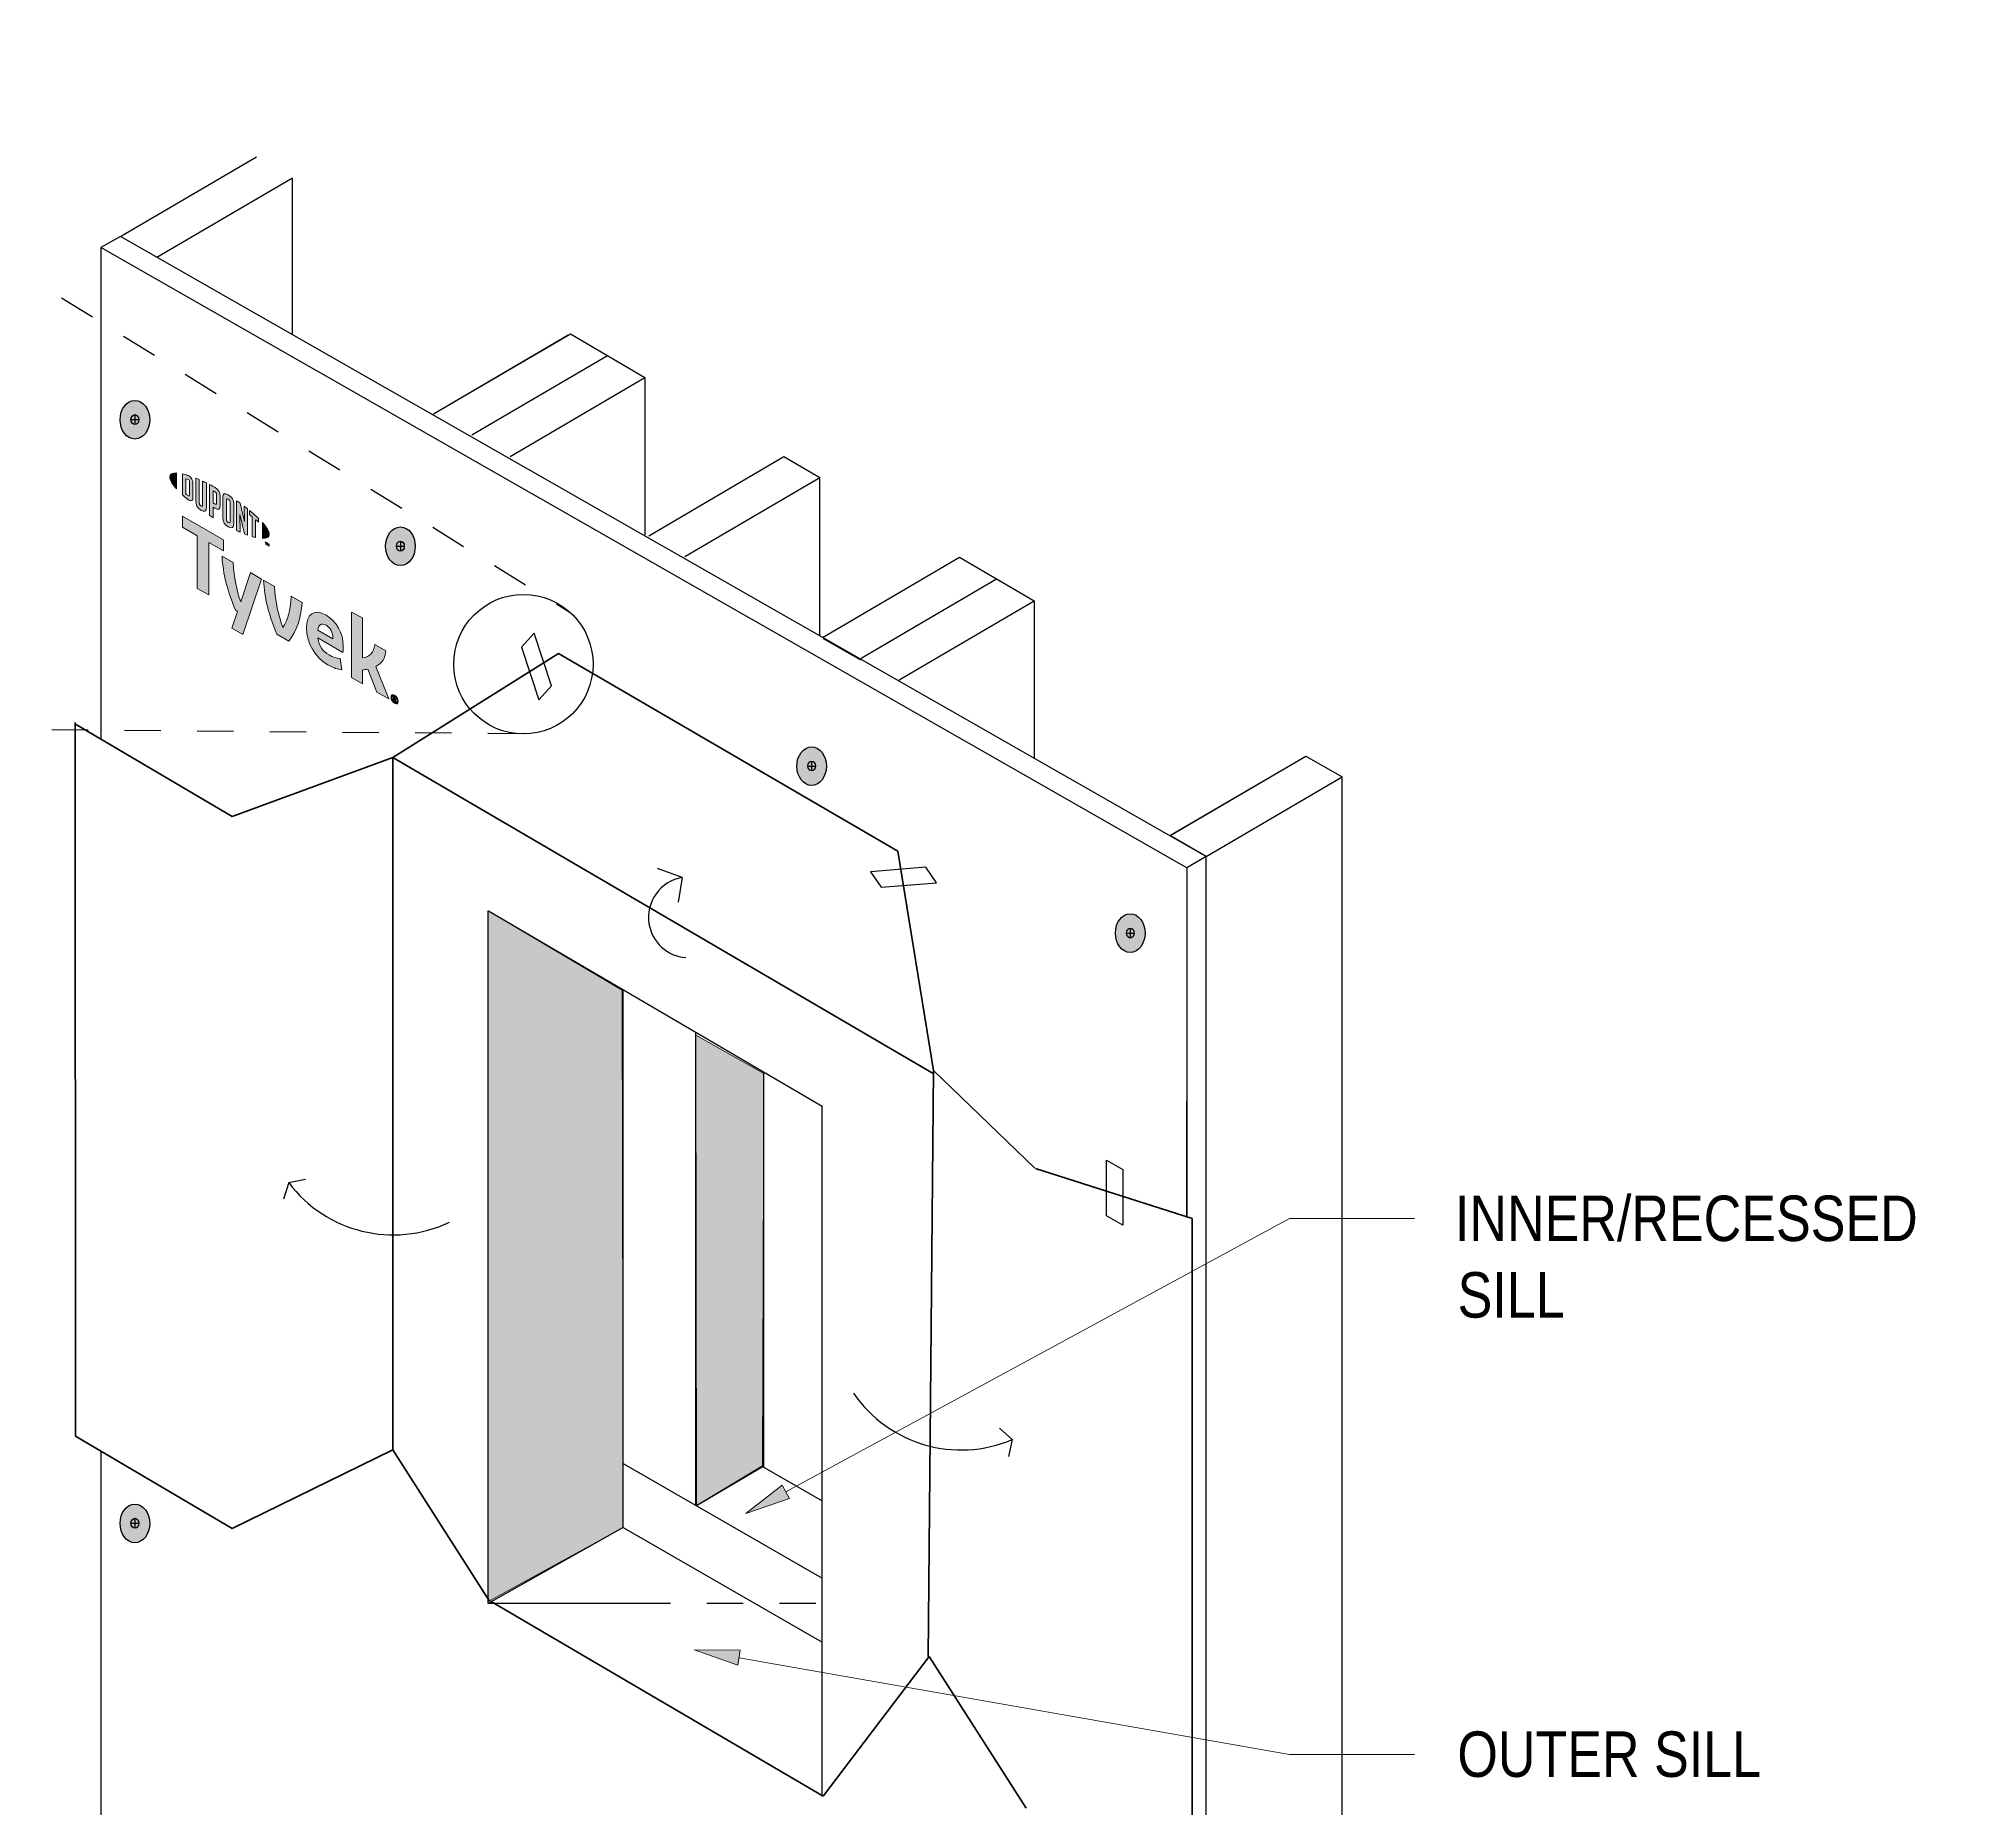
# Model space of a CAD drawing. Extents: x -1279 to 5791, y -3809 to 1769.
# Drawn here: x -734.8 to -255, y 170.9 to 608.9 of the extents above; entities that cross this region are included whole.
import ezdxf

# ---------------------------------------------------------------- set-up
doc = ezdxf.new("R2010")
doc.units = 0
doc.header["$MEASUREMENT"] = 0
for name, pattern in [('AI-Linetype-5', [90, 45, -9, 9, -9, 9, -9]), ('AI-Linetype-6', [27, 18, -9]), ('AI-Linetype-8', [18, 9, -9]), ('AI-Linetype-9', [18, 9, -9])]:
    doc.linetypes.add(name, pattern=pattern)
for name, color, linetype, lineweight in [('.ATI-TEXT', 7, 'Continuous', 0), ('G-ANNO-TTLB', 7, 'Continuous', 0), ('Layer 12', 7, 'Continuous', 0), ('TYVEK', 7, 'Continuous', 0), ('X-REF - TRACED', 7, 'Continuous', 0)]:
    doc.layers.add(name, color=color, linetype=linetype, lineweight=lineweight)

# ---------------------------------------------------------------- blocks, each defined once
blk = doc.blocks.new('Block_41')
at = {"layer": '.ATI-TEXT', "char_height": 0.2, "attachment_point": 7}
for s, insert in [('\\C18;\\c0;\\FArial Narrow|b0|i0|c1;\\H11.249999;\\W1.000000;INNER/RECESSED', (-384.22, 311.15)), ('\\C18;\\c0;\\FArial Narrow|b0|i0|c1;\\H11.249999;\\W1.000000;SILL', (-383.57, 292.2))]:
    blk.add_mtext(s, dxfattribs=dict(at, insert=insert))
blk = doc.blocks.new('Block_40')
at = {"layer": '.ATI-TEXT', "true_color": 0x000000, "transparency": 33554687}
h = blk.add_hatch(color=18, dxfattribs=at)
h.dxf.hatch_style = 2
h.paths.add_polyline_path([(-548.98, 247.6), (-559.76, 243.88), (-550.76, 250.89)])
at = {"layer": '.ATI-TEXT', "color": 18, "lineweight": 0, "true_color": 0x000000}
for p, q in [((-549.87, 249.25), (-425.21, 316.88)), ((-425.21, 316.88), (-394.24, 316.88))]:
    blk.add_line(p, q, dxfattribs=at)
at = {"layer": '.ATI-TEXT'}
blk.add_lwpolyline([(-548.98, 247.6), (-559.76, 243.88), (-550.76, 250.89), (-550.76, 250.89)], close=True, dxfattribs=at)
blk.add_blockref('Block_41', (0, 0), dxfattribs=at)
blk = doc.blocks.new('Block_42')
at = {"layer": '.ATI-TEXT', "true_color": 0x000000, "transparency": 33554687}
h = blk.add_hatch(color=18, dxfattribs=at)
h.dxf.hatch_style = 2
h.paths.add_polyline_path([(-561.78, 206.32), (-572.53, 210.11), (-561.13, 210.01)])
at = {"layer": '.ATI-TEXT', "color": 18, "lineweight": 0, "true_color": 0x000000}
for p, q in [((-561.45, 208.16), (-425.21, 184.25)), ((-425.21, 184.25), (-394.24, 184.25))]:
    blk.add_line(p, q, dxfattribs=at)
at = {"layer": '.ATI-TEXT'}
blk.add_lwpolyline([(-561.78, 206.32), (-572.53, 210.11), (-561.13, 210.01), (-561.13, 210.01)], close=True, dxfattribs=at)
at = {"layer": '.ATI-TEXT', "insert": (-383.64, 178.52), "char_height": 0.2, "attachment_point": 7}
blk.add_mtext('\\C18;\\c0;\\FArial Narrow|b0|i0|c1;\\H11.249999;\\W1.000000;OUTER SILL', dxfattribs=at)
blk = doc.blocks.new('Block_340')
at = {"layer": 'X-REF - TRACED', "true_color": 0x848484, "transparency": 33554687}
h = blk.add_hatch(color=252, dxfattribs=at)
h.dxf.hatch_style = 2
edge = h.paths.add_edge_path()
edge.add_spline(control_points=[(-702.33, 500.42), (-702.33, 499.7), (-701.72, 498.67), (-700.65, 497.47), (-700.65, 497.47), (-700.65, 501.42), (-700.65, 501.42), (-701.72, 501.46), (-702.33, 501.14), (-702.33, 500.42)], knot_values=[0, 0, 0, 0, 1, 1, 1, 2, 2, 2, 3, 3, 3, 3], degree=3, periodic=0)
h = blk.add_hatch(color=252, dxfattribs=at)
h.dxf.hatch_style = 2
edge = h.paths.add_edge_path()
edge.add_spline(control_points=[(-697.45, 495.99), (-697.45, 495.69), (-697.61, 495.68), (-697.8, 495.79), (-697.94, 495.87), (-698.17, 496.07), (-698.36, 496.23), (-698.36, 496.23), (-698.36, 500), (-698.36, 500), (-698.17, 499.95), (-697.94, 499.88), (-697.8, 499.8), (-697.61, 499.69), (-697.45, 499.49), (-697.45, 499.19), (-697.45, 499.19), (-697.45, 495.99), (-697.45, 495.99)], knot_values=[0, 0, 0, 0, 1, 1, 1, 2, 2, 2, 3, 3, 3, 4, 4, 4, 5, 5, 5, 6, 6, 6, 6], degree=3, periodic=0)
edge = h.paths.add_edge_path()
edge.add_spline(control_points=[(-697.67, 500.71), (-697.97, 500.88), (-698.4, 501.03), (-699.18, 501.2), (-699.18, 501.2), (-699.18, 495.98), (-699.18, 495.98), (-698.49, 495.34), (-697.97, 494.9), (-697.67, 494.73), (-696.99, 494.34), (-696.6, 494.59), (-696.6, 495.37), (-696.6, 495.37), (-696.6, 498.84), (-696.6, 498.84), (-696.6, 499.61), (-696.99, 500.31), (-697.67, 500.71)], knot_values=[0, 0, 0, 0, 1, 1, 1, 2, 2, 2, 3, 3, 3, 4, 4, 4, 5, 5, 5, 6, 6, 6, 6], degree=3, periodic=0)
h = blk.add_hatch(color=252, dxfattribs=at)
h.dxf.hatch_style = 2
edge = h.paths.add_edge_path()
edge.add_spline(control_points=[(-694.21, 493.51), (-694.21, 493.2), (-694.3, 493.06), (-694.63, 493.3), (-694.95, 493.53), (-695.04, 493.74), (-695.04, 494.1), (-695.04, 494.1), (-695.04, 499.78), (-695.04, 499.78), (-695.25, 499.88), (-695.73, 500.08), (-695.93, 500.17), (-695.93, 500.17), (-695.93, 494.41), (-695.93, 494.41), (-695.93, 493.5), (-695.55, 492.91), (-694.63, 492.26), (-693.78, 491.67), (-693.27, 491.86), (-693.27, 492.88), (-693.27, 492.88), (-693.27, 498.95), (-693.27, 498.95), (-693.44, 499.04), (-694.02, 499.32), (-694.21, 499.4), (-694.21, 499.4), (-694.21, 493.51), (-694.21, 493.51)], knot_values=[0, 0, 0, 0, 1, 1, 1, 2, 2, 2, 3, 3, 3, 4, 4, 4, 5, 5, 5, 6, 6, 6, 7, 7, 7, 8, 8, 8, 9, 9, 9, 10, 10, 10, 10], degree=3, periodic=0)
h = blk.add_hatch(color=252, dxfattribs=at)
h.dxf.hatch_style = 2
edge = h.paths.add_edge_path()
edge.add_spline(control_points=[(-690.79, 494.03), (-690.79, 493.7), (-690.89, 493.59), (-691.27, 493.81), (-691.27, 493.81), (-691.6, 494), (-691.6, 494), (-691.6, 494), (-691.6, 497.02), (-691.6, 497.02), (-691.45, 496.94), (-691.37, 496.9), (-691.28, 496.85), (-690.87, 496.61), (-690.79, 496.38), (-690.79, 496.05), (-690.79, 496.05), (-690.79, 494.03), (-690.79, 494.03)], knot_values=[0, 0, 0, 0, 1, 1, 1, 2, 2, 2, 3, 3, 3, 4, 4, 4, 5, 5, 5, 6, 6, 6, 6], degree=3, periodic=0)
edge = h.paths.add_edge_path()
edge.add_spline(control_points=[(-691.23, 497.89), (-691.39, 497.98), (-691.99, 498.3), (-692.54, 498.58), (-692.54, 498.58), (-692.54, 490.93), (-692.54, 490.93), (-692.35, 490.81), (-691.86, 490.5), (-691.6, 490.34), (-691.6, 490.34), (-691.6, 492.94), (-691.6, 492.94), (-691.6, 492.94), (-691.23, 492.73), (-691.23, 492.73), (-690.25, 492.16), (-689.84, 492.43), (-689.84, 493.4), (-689.84, 493.4), (-689.84, 495.66), (-689.84, 495.66), (-689.84, 496.61), (-690.3, 497.35), (-691.23, 497.89)], knot_values=[0, 0, 0, 0, 1, 1, 1, 2, 2, 2, 3, 3, 3, 4, 4, 4, 5, 5, 5, 6, 6, 6, 7, 7, 7, 8, 8, 8, 8], degree=3, periodic=0)
h = blk.add_hatch(color=252, dxfattribs=at)
h.dxf.hatch_style = 2
edge = h.paths.add_edge_path()
edge.add_spline(control_points=[(-687.44, 489.42), (-687.44, 489.12), (-687.52, 489.01), (-687.86, 489.2), (-688.2, 489.38), (-688.29, 489.6), (-688.29, 489.92), (-688.29, 489.92), (-688.29, 494.69), (-688.29, 494.69), (-688.29, 495), (-688.2, 495.12), (-687.86, 494.91), (-687.52, 494.71), (-687.44, 494.5), (-687.44, 494.19), (-687.44, 494.19), (-687.44, 489.42), (-687.44, 489.42)], knot_values=[0, 0, 0, 0, 1, 1, 1, 2, 2, 2, 3, 3, 3, 4, 4, 4, 5, 5, 5, 6, 6, 6, 6], degree=3, periodic=0)
edge = h.paths.add_edge_path()
edge.add_spline(control_points=[(-687.86, 495.98), (-688.73, 496.53), (-689.24, 496.39), (-689.24, 495.38), (-689.24, 495.38), (-689.24, 490.38), (-689.24, 490.38), (-689.24, 489.31), (-688.77, 488.6), (-687.86, 488.12), (-686.96, 487.65), (-686.49, 487.77), (-686.49, 488.9), (-686.49, 488.9), (-686.49, 493.68), (-686.49, 493.68), (-686.49, 494.76), (-686.91, 495.38), (-687.86, 495.98)], knot_values=[0, 0, 0, 0, 1, 1, 1, 2, 2, 2, 3, 3, 3, 4, 4, 4, 5, 5, 5, 6, 6, 6, 6], degree=3, periodic=0)
h = blk.add_hatch(color=252, dxfattribs=at)
h.dxf.hatch_style = 2
edge = h.paths.add_edge_path()
edge.add_spline(control_points=[(-683.89, 489.43), (-683.89, 489.43), (-684.93, 493.92), (-684.93, 493.92), (-685.21, 494.12), (-685.55, 494.37), (-685.81, 494.55), (-685.81, 494.55), (-685.81, 487.2), (-685.81, 487.2), (-685.63, 487.11), (-685.16, 486.9), (-684.91, 486.8), (-684.91, 486.8), (-684.99, 491.17), (-684.99, 491.17), (-684.99, 491.17), (-683.89, 486.37), (-683.89, 486.37), (-683.65, 486.28), (-683.31, 486.15), (-683.08, 486.07), (-683.08, 486.07), (-683.08, 492.53), (-683.08, 492.53), (-683.32, 492.71), (-683.74, 493.04), (-683.95, 493.2), (-683.95, 493.2), (-683.89, 489.43), (-683.89, 489.43)], knot_values=[0, 0, 0, 0, 1, 1, 1, 2, 2, 2, 3, 3, 3, 4, 4, 4, 5, 5, 5, 6, 6, 6, 7, 7, 7, 8, 8, 8, 9, 9, 9, 10, 10, 10, 10], degree=3, periodic=0)
h = blk.add_hatch(color=252, dxfattribs=at)
h.dxf.hatch_style = 2
edge = h.paths.add_edge_path()
edge.add_spline(control_points=[(-682.62, 491.13), (-682.39, 490.95), (-682.16, 490.76), (-681.94, 490.58), (-681.94, 490.58), (-681.94, 485.69), (-681.94, 485.69), (-681.73, 485.63), (-681.35, 485.52), (-681.1, 485.46), (-681.1, 485.46), (-681.1, 489.86), (-681.1, 489.86), (-680.85, 489.65), (-680.62, 489.44), (-680.41, 489.25), (-680.41, 489.25), (-680.41, 490.19), (-680.41, 490.19), (-681.08, 490.84), (-681.79, 491.47), (-682.62, 492.15), (-682.62, 492.15), (-682.62, 491.13), (-682.62, 491.13)], knot_values=[0, 0, 0, 0, 1, 1, 1, 2, 2, 2, 3, 3, 3, 4, 4, 4, 5, 5, 5, 6, 6, 6, 7, 7, 7, 8, 8, 8, 8], degree=3, periodic=0)
h = blk.add_hatch(color=252, dxfattribs=at)
h.dxf.hatch_style = 2
edge = h.paths.add_edge_path()
edge.add_spline(control_points=[(-677.73, 486.22), (-677.73, 485.49), (-678.34, 485.17), (-679.4, 485.21), (-679.4, 485.21), (-679.4, 489.15), (-679.4, 489.15), (-678.34, 487.96), (-677.73, 486.93), (-677.73, 486.22)], knot_values=[0, 0, 0, 0, 1, 1, 1, 2, 2, 2, 3, 3, 3, 3], degree=3, periodic=0)
h = blk.add_hatch(color=252, dxfattribs=at)
h.dxf.hatch_style = 2
edge = h.paths.add_edge_path()
edge.add_spline(control_points=[(-678.22, 484.13), (-678.22, 484.13), (-678.12, 484.07), (-678.12, 484.07), (-678.12, 484.07), (-677.97, 483.72), (-677.97, 483.72), (-677.97, 483.72), (-677.82, 483.9), (-677.82, 483.9), (-677.82, 483.9), (-677.73, 483.84), (-677.73, 483.84), (-677.73, 483.84), (-677.73, 483.27), (-677.73, 483.27), (-677.73, 483.27), (-677.82, 483.33), (-677.82, 483.33), (-677.82, 483.33), (-677.82, 483.73), (-677.82, 483.73), (-677.82, 483.73), (-677.97, 483.55), (-677.97, 483.55), (-677.97, 483.55), (-677.98, 483.55), (-677.98, 483.55), (-677.98, 483.55), (-678.13, 483.91), (-678.13, 483.91), (-678.13, 483.91), (-678.13, 483.51), (-678.13, 483.51), (-678.13, 483.51), (-678.22, 483.56), (-678.22, 483.56), (-678.22, 483.56), (-678.22, 484.13), (-678.22, 484.13)], knot_values=[0, 0, 0, 0, 1, 1, 1, 2, 2, 2, 3, 3, 3, 4, 4, 4, 5, 5, 5, 6, 6, 6, 7, 7, 7, 8, 8, 8, 9, 9, 9, 10, 10, 10, 11, 11, 11, 12, 12, 12, 13, 13, 13, 13], degree=3, periodic=0)
edge = h.paths.add_edge_path()
edge.add_spline(control_points=[(-678.58, 484.23), (-678.58, 484.23), (-678.73, 484.32), (-678.73, 484.32), (-678.73, 484.32), (-678.73, 484.42), (-678.73, 484.42), (-678.73, 484.42), (-678.33, 484.19), (-678.33, 484.19), (-678.33, 484.19), (-678.33, 484.09), (-678.33, 484.09), (-678.33, 484.09), (-678.48, 484.18), (-678.48, 484.18), (-678.48, 484.18), (-678.48, 483.71), (-678.48, 483.71), (-678.48, 483.71), (-678.58, 483.77), (-678.58, 483.77), (-678.58, 483.77), (-678.58, 484.23), (-678.58, 484.23)], knot_values=[0, 0, 0, 0, 1, 1, 1, 2, 2, 2, 3, 3, 3, 4, 4, 4, 5, 5, 5, 6, 6, 6, 7, 7, 7, 8, 8, 8, 8], degree=3, periodic=0)
at = {"layer": 'X-REF - TRACED'}
for points, knots in [([(-702.33, 500.42), (-702.33, 499.7), (-701.72, 498.67), (-700.65, 497.47), (-700.65, 497.47), (-700.65, 501.42), (-700.65, 501.42), (-701.72, 501.46), (-702.33, 501.14), (-702.33, 500.42)], [0, 0, 0, 0, 1, 1, 1, 2, 2, 2, 3, 3, 3, 3]), ([(-697.67, 500.71), (-697.97, 500.88), (-698.4, 501.03), (-699.18, 501.2), (-699.18, 501.2), (-699.18, 495.98), (-699.18, 495.98), (-698.49, 495.34), (-697.97, 494.9), (-697.67, 494.73), (-696.99, 494.34), (-696.6, 494.59), (-696.6, 495.37), (-696.6, 495.37), (-696.6, 498.84), (-696.6, 498.84), (-696.6, 499.61), (-696.99, 500.31), (-697.67, 500.71)], [0, 0, 0, 0, 1, 1, 1, 2, 2, 2, 3, 3, 3, 4, 4, 4, 5, 5, 5, 6, 6, 6, 6]), ([(-697.45, 495.99), (-697.45, 495.69), (-697.61, 495.68), (-697.8, 495.79), (-697.94, 495.87), (-698.17, 496.07), (-698.36, 496.23), (-698.36, 496.23), (-698.36, 500), (-698.36, 500), (-698.17, 499.95), (-697.94, 499.88), (-697.8, 499.8), (-697.61, 499.69), (-697.45, 499.49), (-697.45, 499.19), (-697.45, 499.19), (-697.45, 495.99), (-697.45, 495.99)], [0, 0, 0, 0, 1, 1, 1, 2, 2, 2, 3, 3, 3, 4, 4, 4, 5, 5, 5, 6, 6, 6, 6]), ([(-694.21, 493.51), (-694.21, 493.2), (-694.3, 493.06), (-694.63, 493.3), (-694.95, 493.53), (-695.04, 493.74), (-695.04, 494.1), (-695.04, 494.1), (-695.04, 499.78), (-695.04, 499.78), (-695.25, 499.88), (-695.73, 500.08), (-695.93, 500.17), (-695.93, 500.17), (-695.93, 494.41), (-695.93, 494.41), (-695.93, 493.5), (-695.55, 492.91), (-694.63, 492.26), (-693.78, 491.67), (-693.27, 491.86), (-693.27, 492.88), (-693.27, 492.88), (-693.27, 498.95), (-693.27, 498.95), (-693.44, 499.04), (-694.02, 499.32), (-694.21, 499.4), (-694.21, 499.4), (-694.21, 493.51), (-694.21, 493.51)], [0, 0, 0, 0, 1, 1, 1, 2, 2, 2, 3, 3, 3, 4, 4, 4, 5, 5, 5, 6, 6, 6, 7, 7, 7, 8, 8, 8, 9, 9, 9, 10, 10, 10, 10]), ([(-691.23, 497.89), (-691.39, 497.98), (-691.99, 498.3), (-692.54, 498.58), (-692.54, 498.58), (-692.54, 490.93), (-692.54, 490.93), (-692.35, 490.81), (-691.86, 490.5), (-691.6, 490.34), (-691.6, 490.34), (-691.6, 492.94), (-691.6, 492.94), (-691.6, 492.94), (-691.23, 492.73), (-691.23, 492.73), (-690.25, 492.16), (-689.84, 492.43), (-689.84, 493.4), (-689.84, 493.4), (-689.84, 495.66), (-689.84, 495.66), (-689.84, 496.61), (-690.3, 497.35), (-691.23, 497.89)], [0, 0, 0, 0, 1, 1, 1, 2, 2, 2, 3, 3, 3, 4, 4, 4, 5, 5, 5, 6, 6, 6, 7, 7, 7, 8, 8, 8, 8]), ([(-690.79, 494.03), (-690.79, 493.7), (-690.89, 493.59), (-691.27, 493.81), (-691.27, 493.81), (-691.6, 494), (-691.6, 494), (-691.6, 494), (-691.6, 497.02), (-691.6, 497.02), (-691.45, 496.94), (-691.37, 496.9), (-691.28, 496.85), (-690.87, 496.61), (-690.79, 496.38), (-690.79, 496.05), (-690.79, 496.05), (-690.79, 494.03), (-690.79, 494.03)], [0, 0, 0, 0, 1, 1, 1, 2, 2, 2, 3, 3, 3, 4, 4, 4, 5, 5, 5, 6, 6, 6, 6]), ([(-687.86, 495.98), (-688.73, 496.53), (-689.24, 496.39), (-689.24, 495.38), (-689.24, 495.38), (-689.24, 490.38), (-689.24, 490.38), (-689.24, 489.31), (-688.77, 488.6), (-687.86, 488.12), (-686.96, 487.65), (-686.49, 487.77), (-686.49, 488.9), (-686.49, 488.9), (-686.49, 493.68), (-686.49, 493.68), (-686.49, 494.76), (-686.91, 495.38), (-687.86, 495.98)], [0, 0, 0, 0, 1, 1, 1, 2, 2, 2, 3, 3, 3, 4, 4, 4, 5, 5, 5, 6, 6, 6, 6]), ([(-687.44, 489.42), (-687.44, 489.12), (-687.52, 489.01), (-687.86, 489.2), (-688.2, 489.38), (-688.29, 489.6), (-688.29, 489.92), (-688.29, 489.92), (-688.29, 494.69), (-688.29, 494.69), (-688.29, 495), (-688.2, 495.12), (-687.86, 494.91), (-687.52, 494.71), (-687.44, 494.5), (-687.44, 494.19), (-687.44, 494.19), (-687.44, 489.42), (-687.44, 489.42)], [0, 0, 0, 0, 1, 1, 1, 2, 2, 2, 3, 3, 3, 4, 4, 4, 5, 5, 5, 6, 6, 6, 6]), ([(-683.89, 489.43), (-683.89, 489.43), (-684.93, 493.92), (-684.93, 493.92), (-685.21, 494.12), (-685.55, 494.37), (-685.81, 494.55), (-685.81, 494.55), (-685.81, 487.2), (-685.81, 487.2), (-685.63, 487.11), (-685.16, 486.9), (-684.91, 486.8), (-684.91, 486.8), (-684.99, 491.17), (-684.99, 491.17), (-684.99, 491.17), (-683.89, 486.37), (-683.89, 486.37), (-683.65, 486.28), (-683.31, 486.15), (-683.08, 486.07), (-683.08, 486.07), (-683.08, 492.53), (-683.08, 492.53), (-683.32, 492.71), (-683.74, 493.04), (-683.95, 493.2), (-683.95, 493.2), (-683.89, 489.43), (-683.89, 489.43)], [0, 0, 0, 0, 1, 1, 1, 2, 2, 2, 3, 3, 3, 4, 4, 4, 5, 5, 5, 6, 6, 6, 7, 7, 7, 8, 8, 8, 9, 9, 9, 10, 10, 10, 10]), ([(-682.62, 491.13), (-682.39, 490.95), (-682.16, 490.76), (-681.94, 490.58), (-681.94, 490.58), (-681.94, 485.69), (-681.94, 485.69), (-681.73, 485.63), (-681.35, 485.52), (-681.1, 485.46), (-681.1, 485.46), (-681.1, 489.86), (-681.1, 489.86), (-680.85, 489.65), (-680.62, 489.44), (-680.41, 489.25), (-680.41, 489.25), (-680.41, 490.19), (-680.41, 490.19), (-681.08, 490.84), (-681.79, 491.47), (-682.62, 492.15), (-682.62, 492.15), (-682.62, 491.13), (-682.62, 491.13)], [0, 0, 0, 0, 1, 1, 1, 2, 2, 2, 3, 3, 3, 4, 4, 4, 5, 5, 5, 6, 6, 6, 7, 7, 7, 8, 8, 8, 8]), ([(-677.73, 486.22), (-677.73, 485.49), (-678.34, 485.17), (-679.4, 485.21), (-679.4, 485.21), (-679.4, 489.15), (-679.4, 489.15), (-678.34, 487.96), (-677.73, 486.93), (-677.73, 486.22)], [0, 0, 0, 0, 1, 1, 1, 2, 2, 2, 3, 3, 3, 3]), ([(-678.58, 484.23), (-678.58, 484.23), (-678.73, 484.32), (-678.73, 484.32), (-678.73, 484.32), (-678.73, 484.42), (-678.73, 484.42), (-678.73, 484.42), (-678.33, 484.19), (-678.33, 484.19), (-678.33, 484.19), (-678.33, 484.09), (-678.33, 484.09), (-678.33, 484.09), (-678.48, 484.18), (-678.48, 484.18), (-678.48, 484.18), (-678.48, 483.71), (-678.48, 483.71), (-678.48, 483.71), (-678.58, 483.77), (-678.58, 483.77), (-678.58, 483.77), (-678.58, 484.23), (-678.58, 484.23)], [0, 0, 0, 0, 1, 1, 1, 2, 2, 2, 3, 3, 3, 4, 4, 4, 5, 5, 5, 6, 6, 6, 7, 7, 7, 8, 8, 8, 8]), ([(-678.22, 484.13), (-678.22, 484.13), (-678.12, 484.07), (-678.12, 484.07), (-678.12, 484.07), (-677.97, 483.72), (-677.97, 483.72), (-677.97, 483.72), (-677.82, 483.9), (-677.82, 483.9), (-677.82, 483.9), (-677.73, 483.84), (-677.73, 483.84), (-677.73, 483.84), (-677.73, 483.27), (-677.73, 483.27), (-677.73, 483.27), (-677.82, 483.33), (-677.82, 483.33), (-677.82, 483.33), (-677.82, 483.73), (-677.82, 483.73), (-677.82, 483.73), (-677.97, 483.55), (-677.97, 483.55), (-677.97, 483.55), (-677.98, 483.55), (-677.98, 483.55), (-677.98, 483.55), (-678.13, 483.91), (-678.13, 483.91), (-678.13, 483.91), (-678.13, 483.51), (-678.13, 483.51), (-678.13, 483.51), (-678.22, 483.56), (-678.22, 483.56), (-678.22, 483.56), (-678.22, 484.13), (-678.22, 484.13)], [0, 0, 0, 0, 1, 1, 1, 2, 2, 2, 3, 3, 3, 4, 4, 4, 5, 5, 5, 6, 6, 6, 7, 7, 7, 8, 8, 8, 9, 9, 9, 10, 10, 10, 11, 11, 11, 12, 12, 12, 13, 13, 13, 13])]:
    blk.add_open_spline(points, degree=3, knots=knots, dxfattribs=at)
blk = doc.blocks.new('Block_344')
at = {"layer": 'X-REF - TRACED', "true_color": 0x848484, "transparency": 33554687}
h = blk.add_hatch(color=252, dxfattribs=at)
h.dxf.hatch_style = 2
h.paths.add_polyline_path([(-689.08, 484.89), (-699.18, 490.72), (-699.18, 487.98), (-695.53, 485.87), (-695.53, 472.87), (-692.72, 471.25), (-692.72, 484.25), (-689.08, 482.14)])
h = blk.add_hatch(color=252, dxfattribs=at)
h.dxf.hatch_style = 2
edge = h.paths.add_edge_path()
edge.add_spline(control_points=[(-672.29, 470.94), (-672.46, 467.2), (-673.21, 465.02), (-674.36, 463.15), (-675.48, 466.34), (-676.21, 469.36), (-676.42, 473.33), (-676.42, 473.33), (-679.15, 474.91), (-679.15, 474.91), (-678.86, 470.22), (-677.97, 466.81), (-675.86, 461.52), (-675.86, 461.52), (-672.85, 459.78), (-672.85, 459.78), (-670.81, 462.67), (-669.97, 465.09), (-669.58, 469.38), (-669.58, 469.38), (-672.29, 470.94), (-672.29, 470.94)], knot_values=[0, 0, 0, 0, 1, 1, 1, 2, 2, 2, 3, 3, 3, 4, 4, 4, 5, 5, 5, 6, 6, 6, 7, 7, 7, 7], degree=3, periodic=0)
h = blk.add_hatch(color=252, dxfattribs=at)
h.dxf.hatch_style = 2
edge = h.paths.add_edge_path()
edge.add_spline(control_points=[(-665.72, 462.5), (-665.72, 462.5), (-661.99, 460.34), (-661.99, 460.34), (-661.99, 460.34), (-661.99, 460.61), (-661.99, 460.61), (-661.99, 461.87), (-662.58, 463.14), (-663.66, 463.76), (-664.79, 464.41), (-665.54, 463.92), (-665.72, 462.5)], knot_values=[0, 0, 0, 0, 1, 1, 1, 2, 2, 2, 3, 3, 3, 4, 4, 4, 4], degree=3, periodic=0)
edge = h.paths.add_edge_path()
edge.add_spline(control_points=[(-659.77, 452.72), (-660.64, 452.77), (-661.91, 453.19), (-663.21, 453.94), (-666.36, 455.77), (-668.52, 459.3), (-668.52, 463.04), (-668.52, 466.61), (-666.54, 467.9), (-663.66, 466.23), (-661.09, 464.75), (-659.4, 461.68), (-659.4, 458.67), (-659.4, 458), (-659.44, 457.43), (-659.48, 457.01), (-659.48, 457.01), (-665.68, 460.59), (-665.68, 460.59), (-665.42, 458.64), (-664.5, 457.3), (-662.93, 456.39), (-661.97, 455.84), (-661.05, 455.55), (-660.2, 455.47), (-660.2, 455.47), (-659.77, 452.72), (-659.77, 452.72)], knot_values=[0, 0, 0, 0, 1, 1, 1, 2, 2, 2, 3, 3, 3, 4, 4, 4, 5, 5, 5, 6, 6, 6, 7, 7, 7, 8, 8, 8, 9, 9, 9, 9], degree=3, periodic=0)
h = blk.add_hatch(color=252, dxfattribs=at)
h.dxf.hatch_style = 2
edge = h.paths.add_edge_path()
edge.add_spline(control_points=[(-651.38, 453.52), (-651.38, 453.52), (-648.12, 445.5), (-648.12, 445.5), (-648.12, 445.5), (-651.06, 447.2), (-651.06, 447.2), (-651.06, 447.2), (-653.32, 452.89), (-653.32, 452.89), (-653.73, 452.79), (-654.16, 452.7), (-654.63, 452.64), (-654.63, 452.64), (-654.63, 449.26), (-654.63, 449.26), (-654.63, 449.26), (-657.34, 450.83), (-657.34, 450.83), (-657.34, 450.83), (-657.34, 466.95), (-657.34, 466.95), (-657.34, 466.95), (-654.63, 465.54), (-654.63, 465.54), (-654.63, 465.54), (-654.63, 455.63), (-654.63, 455.63), (-652.79, 455.93), (-651.89, 456.99), (-651.57, 458.99), (-651.57, 458.99), (-648.89, 457.43), (-648.89, 457.43), (-648.95, 455.53), (-649.81, 454.3), (-651.38, 453.52)], knot_values=[0, 0, 0, 0, 1, 1, 1, 2, 2, 2, 3, 3, 3, 4, 4, 4, 5, 5, 5, 6, 6, 6, 7, 7, 7, 8, 8, 8, 9, 9, 9, 10, 10, 10, 11, 11, 11, 12, 12, 12, 12], degree=3, periodic=0)
at = {"layer": 'X-REF - TRACED'}
blk.add_lwpolyline([(-689.08, 484.89), (-699.18, 490.72), (-699.18, 487.98), (-695.53, 485.87), (-695.53, 472.87), (-692.72, 471.25), (-692.72, 484.25), (-689.08, 482.14)], close=True, dxfattribs=at)
for points, knots in [([(-672.29, 470.94), (-672.46, 467.2), (-673.21, 465.02), (-674.36, 463.15), (-675.48, 466.34), (-676.21, 469.36), (-676.42, 473.33), (-676.42, 473.33), (-679.15, 474.91), (-679.15, 474.91), (-678.86, 470.22), (-677.97, 466.81), (-675.86, 461.52), (-675.86, 461.52), (-672.85, 459.78), (-672.85, 459.78), (-670.81, 462.67), (-669.97, 465.09), (-669.58, 469.38), (-669.58, 469.38), (-672.29, 470.94), (-672.29, 470.94)], [0, 0, 0, 0, 1, 1, 1, 2, 2, 2, 3, 3, 3, 4, 4, 4, 5, 5, 5, 6, 6, 6, 7, 7, 7, 7]), ([(-659.77, 452.72), (-660.64, 452.77), (-661.91, 453.19), (-663.21, 453.94), (-666.36, 455.77), (-668.52, 459.3), (-668.52, 463.04), (-668.52, 466.61), (-666.54, 467.9), (-663.66, 466.23), (-661.09, 464.75), (-659.4, 461.68), (-659.4, 458.67), (-659.4, 458), (-659.44, 457.43), (-659.48, 457.01), (-659.48, 457.01), (-665.68, 460.59), (-665.68, 460.59), (-665.42, 458.64), (-664.5, 457.3), (-662.93, 456.39), (-661.97, 455.84), (-661.05, 455.55), (-660.2, 455.47), (-660.2, 455.47), (-659.77, 452.72), (-659.77, 452.72)], [0, 0, 0, 0, 1, 1, 1, 2, 2, 2, 3, 3, 3, 4, 4, 4, 5, 5, 5, 6, 6, 6, 7, 7, 7, 8, 8, 8, 9, 9, 9, 9]), ([(-651.38, 453.52), (-651.38, 453.52), (-648.12, 445.5), (-648.12, 445.5), (-648.12, 445.5), (-651.06, 447.2), (-651.06, 447.2), (-651.06, 447.2), (-653.32, 452.89), (-653.32, 452.89), (-653.73, 452.79), (-654.16, 452.7), (-654.63, 452.64), (-654.63, 452.64), (-654.63, 449.26), (-654.63, 449.26), (-654.63, 449.26), (-657.34, 450.83), (-657.34, 450.83), (-657.34, 450.83), (-657.34, 466.95), (-657.34, 466.95), (-657.34, 466.95), (-654.63, 465.54), (-654.63, 465.54), (-654.63, 465.54), (-654.63, 455.63), (-654.63, 455.63), (-652.79, 455.93), (-651.89, 456.99), (-651.57, 458.99), (-651.57, 458.99), (-648.89, 457.43), (-648.89, 457.43), (-648.95, 455.53), (-649.81, 454.3), (-651.38, 453.52)], [0, 0, 0, 0, 1, 1, 1, 2, 2, 2, 3, 3, 3, 4, 4, 4, 5, 5, 5, 6, 6, 6, 7, 7, 7, 8, 8, 8, 9, 9, 9, 10, 10, 10, 11, 11, 11, 12, 12, 12, 12]), ([(-665.72, 462.5), (-665.72, 462.5), (-661.99, 460.34), (-661.99, 460.34), (-661.99, 460.34), (-661.99, 460.61), (-661.99, 460.61), (-661.99, 461.87), (-662.58, 463.14), (-663.66, 463.76), (-664.79, 464.41), (-665.54, 463.92), (-665.72, 462.5)], [0, 0, 0, 0, 1, 1, 1, 2, 2, 2, 3, 3, 3, 4, 4, 4, 4])]:
    blk.add_open_spline(points, degree=3, knots=knots, dxfattribs=at)
blk = doc.blocks.new('Block_343')
at = {"layer": 'X-REF - TRACED', "true_color": 0x848484, "transparency": 33554687}
h = blk.add_hatch(color=252, dxfattribs=at)
h.dxf.hatch_style = 2
edge = h.paths.add_edge_path()
edge.add_spline(control_points=[(-682.34, 476.75), (-682.34, 476.75), (-684.77, 469.5), (-684.77, 469.5), (-685.8, 472.53), (-686.47, 475.46), (-686.68, 479.25), (-686.68, 479.25), (-689.4, 480.83), (-689.4, 480.83), (-689.11, 476.14), (-688.23, 472.73), (-686.11, 467.44), (-686.11, 467.44), (-685.56, 467.12), (-685.56, 467.12), (-685.56, 467.12), (-686.95, 462.98), (-686.95, 462.98), (-686.95, 462.98), (-684.25, 461.42), (-684.25, 461.42), (-684.25, 461.42), (-679.63, 475.18), (-679.63, 475.18), (-679.63, 475.18), (-682.34, 476.75), (-682.34, 476.75)], knot_values=[0, 0, 0, 0, 1, 1, 1, 2, 2, 2, 3, 3, 3, 4, 4, 4, 5, 5, 5, 6, 6, 6, 7, 7, 7, 8, 8, 8, 9, 9, 9, 9], degree=3, periodic=0)
at = {"layer": 'X-REF - TRACED'}
blk.add_open_spline([(-682.34, 476.75), (-682.34, 476.75), (-684.77, 469.5), (-684.77, 469.5), (-685.8, 472.53), (-686.47, 475.46), (-686.68, 479.25), (-686.68, 479.25), (-689.4, 480.83), (-689.4, 480.83), (-689.11, 476.14), (-688.23, 472.73), (-686.11, 467.44), (-686.11, 467.44), (-685.56, 467.12), (-685.56, 467.12), (-685.56, 467.12), (-686.95, 462.98), (-686.95, 462.98), (-686.95, 462.98), (-684.25, 461.42), (-684.25, 461.42), (-684.25, 461.42), (-679.63, 475.18), (-679.63, 475.18), (-679.63, 475.18), (-682.34, 476.75), (-682.34, 476.75)], degree=3, knots=[0, 0, 0, 0, 1, 1, 1, 2, 2, 2, 3, 3, 3, 4, 4, 4, 5, 5, 5, 6, 6, 6, 7, 7, 7, 8, 8, 8, 9, 9, 9, 9], dxfattribs=at)
blk.add_blockref('Block_344', (0, 0), dxfattribs=at)
blk = doc.blocks.new('Block_345')
at = {"layer": 'X-REF - TRACED', "true_color": 0x848484, "transparency": 33554687}
h = blk.add_hatch(color=252, dxfattribs=at)
h.dxf.hatch_style = 2
edge = h.paths.add_edge_path()
edge.add_spline(control_points=[(-646.82, 445.81), (-646.82, 445.81), (-646.82, 445.52), (-646.82, 445.52), (-646.82, 445.52), (-646.71, 445.45), (-646.71, 445.45), (-646.6, 445.39), (-646.54, 445.39), (-646.54, 445.5), (-646.54, 445.62), (-646.6, 445.69), (-646.71, 445.75), (-646.71, 445.75), (-646.82, 445.81), (-646.82, 445.81)], knot_values=[0, 0, 0, 0, 1, 1, 1, 2, 2, 2, 3, 3, 3, 4, 4, 4, 5, 5, 5, 5], degree=3, periodic=0)
edge = h.paths.add_edge_path()
edge.add_spline(control_points=[(-647.02, 446.11), (-647.02, 446.11), (-646.71, 445.94), (-646.71, 445.94), (-646.48, 445.8), (-646.36, 445.6), (-646.36, 445.4), (-646.36, 445.26), (-646.42, 445.19), (-646.53, 445.2), (-646.47, 445.04), (-646.4, 444.87), (-646.3, 444.68), (-646.3, 444.68), (-646.53, 444.81), (-646.53, 444.81), (-646.61, 444.98), (-646.67, 445.13), (-646.72, 445.28), (-646.72, 445.28), (-646.82, 445.34), (-646.82, 445.34), (-646.82, 445.34), (-646.82, 444.98), (-646.82, 444.98), (-646.82, 444.98), (-647.02, 445.09), (-647.02, 445.09), (-647.02, 445.09), (-647.02, 446.11), (-647.02, 446.11)], knot_values=[0, 0, 0, 0, 1, 1, 1, 2, 2, 2, 3, 3, 3, 4, 4, 4, 5, 5, 5, 6, 6, 6, 7, 7, 7, 8, 8, 8, 9, 9, 9, 10, 10, 10, 10], degree=3, periodic=0)
edge = h.paths.add_edge_path()
edge.add_spline(control_points=[(-646.7, 446.19), (-647.13, 446.44), (-647.37, 446.3), (-647.37, 445.79), (-647.37, 445.28), (-647.13, 444.86), (-646.7, 444.61), (-646.28, 444.37), (-646.03, 444.5), (-646.03, 445.02), (-646.03, 445.52), (-646.28, 445.95), (-646.7, 446.19)], knot_values=[0, 0, 0, 0, 1, 1, 1, 2, 2, 2, 3, 3, 3, 4, 4, 4, 4], degree=3, periodic=0)
edge = h.paths.add_edge_path()
edge.add_spline(control_points=[(-646.7, 446.4), (-646.17, 446.09), (-645.83, 445.5), (-645.83, 444.9), (-645.83, 444.29), (-646.18, 444.11), (-646.7, 444.41), (-647.23, 444.72), (-647.57, 445.3), (-647.57, 445.91), (-647.57, 446.51), (-647.23, 446.7), (-646.7, 446.4)], knot_values=[0, 0, 0, 0, 1, 1, 1, 2, 2, 2, 3, 3, 3, 4, 4, 4, 4], degree=3, periodic=0)
at = {"layer": 'X-REF - TRACED'}
for points, knots in [([(-646.7, 446.4), (-646.17, 446.09), (-645.83, 445.5), (-645.83, 444.9), (-645.83, 444.29), (-646.18, 444.11), (-646.7, 444.41), (-647.23, 444.72), (-647.57, 445.3), (-647.57, 445.91), (-647.57, 446.51), (-647.23, 446.7), (-646.7, 446.4)], [0, 0, 0, 0, 1, 1, 1, 2, 2, 2, 3, 3, 3, 4, 4, 4, 4]), ([(-646.7, 446.19), (-647.13, 446.44), (-647.37, 446.3), (-647.37, 445.79), (-647.37, 445.28), (-647.13, 444.86), (-646.7, 444.61), (-646.28, 444.37), (-646.03, 444.5), (-646.03, 445.02), (-646.03, 445.52), (-646.28, 445.95), (-646.7, 446.19)], [0, 0, 0, 0, 1, 1, 1, 2, 2, 2, 3, 3, 3, 4, 4, 4, 4]), ([(-647.02, 446.11), (-647.02, 446.11), (-646.71, 445.94), (-646.71, 445.94), (-646.48, 445.8), (-646.36, 445.6), (-646.36, 445.4), (-646.36, 445.26), (-646.42, 445.19), (-646.53, 445.2), (-646.47, 445.04), (-646.4, 444.87), (-646.3, 444.68), (-646.3, 444.68), (-646.53, 444.81), (-646.53, 444.81), (-646.61, 444.98), (-646.67, 445.13), (-646.72, 445.28), (-646.72, 445.28), (-646.82, 445.34), (-646.82, 445.34), (-646.82, 445.34), (-646.82, 444.98), (-646.82, 444.98), (-646.82, 444.98), (-647.02, 445.09), (-647.02, 445.09), (-647.02, 445.09), (-647.02, 446.11), (-647.02, 446.11)], [0, 0, 0, 0, 1, 1, 1, 2, 2, 2, 3, 3, 3, 4, 4, 4, 5, 5, 5, 6, 6, 6, 7, 7, 7, 8, 8, 8, 9, 9, 9, 10, 10, 10, 10]), ([(-646.82, 445.81), (-646.82, 445.81), (-646.82, 445.52), (-646.82, 445.52), (-646.82, 445.52), (-646.71, 445.45), (-646.71, 445.45), (-646.6, 445.39), (-646.54, 445.39), (-646.54, 445.5), (-646.54, 445.62), (-646.6, 445.69), (-646.71, 445.75), (-646.71, 445.75), (-646.82, 445.81), (-646.82, 445.81)], [0, 0, 0, 0, 1, 1, 1, 2, 2, 2, 3, 3, 3, 4, 4, 4, 5, 5, 5, 5])]:
    blk.add_open_spline(points, degree=3, knots=knots, dxfattribs=at)
blk = doc.blocks.new('Block_342')
at = {"layer": 'X-REF - TRACED'}
for name in ['Block_343', 'Block_345']:
    blk.add_blockref(name, (0, 0), dxfattribs=at)
blk = doc.blocks.new('Block_341')
at = {"layer": 'X-REF - TRACED'}
blk.add_blockref('Block_342', (0, 0), dxfattribs=at)
blk = doc.blocks.new('Block_339')
at = {"layer": 'X-REF - TRACED'}
for name in ['Block_340', 'Block_341']:
    blk.add_blockref(name, (0, 0), dxfattribs=at)

msp = doc.modelspace()

# ---------------------------------------------------------------- hatches: boundary and pattern name
at = {"layer": 'G-ANNO-TTLB', "true_color": 0xff00ff, "transparency": 33554687}
h = msp.add_hatch(color=6, dxfattribs=at)
edge = h.paths.add_edge_path()
edge.add_spline(control_points=[(1773.02, -796.5), (1773.02, -796.5), (-1156.5, -796.5), (-1156.5, -796.5), (-1156.5, -796.5), (-1156.5, 1660.5), (-1156.5, 1660.5), (-1156.5, 1660.5), (1773.02, 1660.5), (1773.02, 1660.5), (1773.02, 1660.5), (1773.02, -796.5), (1773.02, -796.5)], knot_values=[0, 0, 0, 0, 1, 1, 1, 2, 2, 2, 3, 3, 3, 4, 4, 4, 4], degree=3, periodic=0)
edge = h.paths.add_edge_path()
edge.add_spline(control_points=[(-1147.5, 1651.5), (-1147.5, 1651.5), (-1147.5, -787.5), (-1147.5, -787.5), (-1147.5, -787.5), (1764.02, -787.5), (1764.02, -787.5), (1764.02, -787.5), (1764.02, 1651.5), (1764.02, 1651.5), (1764.02, 1651.5), (-1147.5, 1651.5), (-1147.5, 1651.5)], knot_values=[0, 0, 0, 0, 1, 1, 1, 2, 2, 2, 3, 3, 3, 4, 4, 4, 4], degree=3, periodic=0)
edge.add_line((-1147.5, 1651.5), (-1147.5, 1651.5))
at = {"layer": 'Layer 12', "true_color": 0x808080, "transparency": 33554495}
h = msp.add_hatch(color=8, dxfattribs=at)
h.dxf.hatch_style = 2
h.paths.add_polyline_path([(-590.14, 240.43), (-623.6, 222.04), (-623.53, 393.06), (-590.33, 373.45)])
h = msp.add_hatch(color=8, dxfattribs=at)
h.dxf.hatch_style = 2
h.paths.add_polyline_path([(-555.64, 255.71), (-571.93, 245.89), (-572.14, 362.29), (-555.34, 352.81)])
at = {"layer": 'TYVEK', "true_color": 0x003b71, "transparency": 33554687}
h = msp.add_hatch(color=156, dxfattribs=at)
h.dxf.hatch_style = 2
edge = h.paths.add_edge_path()
edge.add_ellipse((-710.98, 514.6), major_axis=(0, 4.78), ratio=0.766948, start_angle=0, end_angle=360)
h = msp.add_hatch(color=156, dxfattribs=at)
h.dxf.hatch_style = 2
edge = h.paths.add_edge_path()
edge.add_ellipse((-645.26, 483.28), major_axis=(0, 4.78), ratio=0.766948, start_angle=0, end_angle=360)
h = msp.add_hatch(color=156, dxfattribs=at)
h.dxf.hatch_style = 2
edge = h.paths.add_edge_path()
edge.add_ellipse((-543.47, 428.86), major_axis=(0, 4.78), ratio=0.766948, start_angle=0, end_angle=360)
h = msp.add_hatch(color=156, dxfattribs=at)
h.dxf.hatch_style = 2
edge = h.paths.add_edge_path()
edge.add_ellipse((-464.6, 387.53), major_axis=(0, 4.78), ratio=0.766948, start_angle=0, end_angle=360)
h = msp.add_hatch(color=156, dxfattribs=at)
h.dxf.hatch_style = 2
edge = h.paths.add_edge_path()
edge.add_ellipse((-710.98, 241.42), major_axis=(0, 4.78), ratio=0.766948, start_angle=0, end_angle=360)

# ---------------------------------------------------------------- linework, layer by layer
at = {"layer": 'G-ANNO-TTLB'}
for points in [[(1773.02, -796.5), (1773.02, -796.5), (-1156.5, -796.5), (-1156.5, -796.5), (-1156.5, -796.5), (-1156.5, 1660.5), (-1156.5, 1660.5), (-1156.5, 1660.5), (1773.02, 1660.5), (1773.02, 1660.5), (1773.02, 1660.5), (1773.02, -796.5), (1773.02, -796.5)], [(-1147.5, 1651.5), (-1147.5, 1651.5), (-1147.5, -787.5), (-1147.5, -787.5), (-1147.5, -787.5), (1764.02, -787.5), (1764.02, -787.5), (1764.02, -787.5), (1764.02, 1651.5), (1764.02, 1651.5), (1764.02, 1651.5), (-1147.5, 1651.5), (-1147.5, 1651.5)]]:
    msp.add_open_spline(points, degree=3, knots=[0, 0, 0, 0, 1, 1, 1, 2, 2, 2, 3, 3, 3, 4, 4, 4, 4], dxfattribs=at)
at = {"layer": 'Layer 12'}
for points in [[(-590.14, 240.43), (-623.6, 222.04), (-623.53, 393.06), (-590.33, 373.45)], [(-555.64, 255.71), (-571.93, 245.89), (-572.14, 362.29), (-555.34, 352.81)]]:
    msp.add_lwpolyline(points, close=True, dxfattribs=at)
at = {"layer": 'TYVEK', "color": 33, "lineweight": 25, "true_color": 0xcc9966}
for p, q in [((-714.32, 560.13), (-680.91, 579.69)), ((-714.32, 560.13), (-680.91, 579.69)), ((-705.57, 554.82), (-671.94, 574.51)), ((-671.96, 535.65), (-671.96, 574.39)), ((-637.11, 516.04), (-603.17, 535.9)), ((-637.11, 516.04), (-603.7, 535.6)), ((-603.17, 535.9), (-584.72, 525.06)), ((-627.57, 510.88), (-594.02, 530.53)), ((-618.13, 505.49), (-584.72, 525.06)), ((-584.72, 525.04), (-584.72, 486.12)), ((-583.8, 485.9), (-550.39, 505.47)), ((-550.39, 505.47), (-541.43, 500.33)), ((-574.84, 480.77), (-541.43, 500.33)), ((-541.42, 461.11), (-541.43, 500.33)), ((-540.78, 460.74), (-506.85, 480.61)), ((-506.85, 480.61), (-488.39, 469.76)), ((-531.24, 455.59), (-497.69, 475.23)), ((-521.8, 450.2), (-488.39, 469.76)), ((-488.39, 469.75), (-488.39, 430.83)), ((-454.53, 411.81), (-421.12, 431.37)), ((-421.12, 431.37), (-412.14, 426.19)), ((-445.78, 406.5), (-412.14, 426.19)), ((-412.16, 1.7), (-412.16, 426.06))]:
    msp.add_line(p, q, dxfattribs=at)
at = {"layer": 'TYVEK', "color": 18, "linetype": 'AI-Linetype-8', "lineweight": 25, "true_color": 0x000000}
msp.add_line((-775.05, 573.19), (-603.45, 467.06), dxfattribs=at)
at = {"layer": 'TYVEK', "color": 2, "lineweight": 25, "true_color": 0xffff00}
for p, q in [((-714.57, 559.98), (-719.38, 557.2)), ((-445.78, 406.5), (-714.57, 559.98)), ((-445.78, 311.99), (-445.78, 406.5)), ((-450.59, 317.29), (-450.59, 345.94)), ((-445.78, -17.87), (-445.78, 318.99))]:
    msp.add_line(p, q, dxfattribs=at)
at = {"layer": 'TYVEK', "color": 18, "lineweight": 25, "true_color": 0x000000}
for p, q in [((-719.38, 557.2), (-719.38, 435.57)), ((-450.59, 403.71), (-719.38, 557.2)), ((-575.48, 401.3), (-581.61, 403.53)), ((-450.59, 403.71), (-450.59, 317.29)), ((-575.48, 401.3), (-576.47, 395.23)), ((-623.53, 221.62), (-623.53, 393.06)), ((-623.44, 393.06), (-540.86, 344.67)), ((-465.57, 387.55), (-463.62, 387.55)), ((-590.14, 240.43), (-590.14, 373.55)), ((-572.14, 245.89), (-572.14, 363)), ((-555.34, 255.33), (-555.34, 353.15)), ((-540.86, 173.9), (-540.86, 344.67)), ((-672.9, 325.78), (-668.79, 326.61)), ((-672.9, 325.78), (-674.16, 321.7)), ((-493.8, 262.18), (-496.94, 264.96)), ((-719.38, 259.28), (-719.38, 134.96)), ((-493.8, 262.18), (-494.77, 258.02)), ((-590.14, 256.27), (-540.86, 227.84)), ((-571.93, 245.83), (-555.34, 255.67)), ((-555.62, 255.5), (-540.86, 246.98)), ((-590.14, 240.43), (-623.53, 221.62)), ((-590.14, 240.43), (-540.86, 212))]:
    msp.add_line(p, q, dxfattribs=at)
at = {"layer": 'TYVEK', "color": 18, "lineweight": 25, "true_color": 0x080808}
for p, q in [((-711.95, 514.63), (-710.01, 514.63)), ((-710.98, 515.87), (-710.98, 513.4)), ((-646.24, 483.31), (-644.29, 483.31)), ((-645.26, 484.54), (-645.26, 482.07)), ((-544.44, 428.89), (-542.5, 428.89)), ((-543.47, 430.12), (-543.47, 427.66)), ((-464.6, 388.79), (-464.6, 386.32)), ((-711.95, 241.45), (-710.01, 241.45)), ((-710.98, 242.69), (-710.98, 240.22))]:
    msp.add_line(p, q, dxfattribs=at)
at = {"layer": 'TYVEK', "color": 18, "lineweight": 60, "true_color": 0x000000}
for p, q in [((-647.17, 431.02), (-606.15, 456.77)), ((-606.15, 456.77), (-522.14, 407.8)), ((-725.67, 262.99), (-725.76, 439.63)), ((-725.67, 439.28), (-686.91, 416.42)), ((-686.91, 416.42), (-647.17, 431.02)), ((-647.17, 259.63), (-647.17, 431.02)), ((-513.38, 352.81), (-647.17, 431.02)), ((-513.29, 353.52), (-522.14, 407.8)), ((-514.65, 208.44), (-513.29, 353.61)), ((-488.2, 329.38), (-513.29, 353.52)), ((-488.07, 329.3), (-449.32, 316.88)), ((-449.32, 146.76), (-449.32, 316.88)), ((-725.67, 262.99), (-686.91, 240.13)), ((-686.91, 240.13), (-647.17, 259.63)), ((-623.18, 222.15), (-647.17, 259.63)), ((-622.92, 222.15), (-540.6, 173.9)), ((-540.6, 173.9), (-514.34, 208.44)), ((-490.35, 170.96), (-514.34, 208.44))]:
    msp.add_line(p, q, dxfattribs=at)
at = {"layer": 'TYVEK', "color": 252, "linetype": 'AI-Linetype-6', "lineweight": 25, "true_color": 0x848484}
msp.add_line((-540.6, 460.49), (-531.39, 455.21), dxfattribs=at)
at = {"layer": 'TYVEK', "color": 18, "linetype": 'AI-Linetype-9', "lineweight": 25, "true_color": 0x000000}
msp.add_line((-614.58, 436.84), (-822.24, 438.57), dxfattribs=at)
at = {"layer": 'TYVEK', "color": 165, "lineweight": 25, "true_color": 0x4c5f99}
msp.add_line((-445.78, 406.5), (-450.59, 403.71), dxfattribs=at)
at = {"layer": 'TYVEK', "color": 247, "linetype": 'AI-Linetype-5', "lineweight": 25, "true_color": 0x7f3f4f}
msp.add_line((-623.44, 221.68), (-540.86, 221.68), dxfattribs=at)
at = {"layer": 'TYVEK', "color": 2, "lineweight": 25, "true_color": 0xffff00}
for points in [[(-607.85, 448.73), (-612.17, 461.79), (-615.28, 458.33), (-610.96, 445.26)], [(-515.21, 403.82), (-528.93, 402.73), (-526.3, 398.89), (-512.58, 399.98)], [(-470.45, 317.55), (-470.45, 331.31), (-466.41, 328.99), (-466.41, 315.23)]]:
    msp.add_lwpolyline(points, close=True, dxfattribs=at)
at = {"layer": 'TYVEK', "color": 33, "lineweight": 25, "true_color": 0xcc9966}
msp.add_lwpolyline([(-445.78, 406.5), (-454.78, 411.66), (-421.13, 431.36), (-412.13, 426.2)], dxfattribs=at)
at = {"layer": 'TYVEK', "color": 8, "lineweight": 25, "true_color": 0x808080}
for points in [[(-465.11, 391.89)], [(-715.16, 332.11)], [(-715.16, 241.09)], [(-711.49, 236.31)]]:
    msp.add_lwpolyline(points, dxfattribs=at)
at = {"layer": 'TYVEK', "color": 18, "lineweight": 25, "true_color": 0x000000}
msp.add_circle((-614.82, 454.09), 17.25, dxfattribs=at)
for centre, major_axis, ratio in [((-710.98, 514.6), (0, 4.78), 0.766948), ((-645.26, 483.28), (0, 4.78), 0.766948), ((-543.47, 428.86), (0, 4.78), 0.766948), ((-464.6, 387.53), (0, 4.78), 0.766948), ((-464.6, 387.55), (0, 1.23), 0.788846), ((-710.98, 241.42), (0, 4.78), 0.766948)]:
    msp.add_ellipse(centre, major_axis=major_axis, ratio=ratio, dxfattribs=at)
at = {"layer": 'TYVEK', "color": 18, "lineweight": 25, "true_color": 0x080808}
for centre in [(-710.98, 514.63), (-645.26, 483.31), (-543.47, 428.89), (-710.98, 241.45)]:
    msp.add_ellipse(centre, major_axis=(0, 1.23), ratio=0.788846, dxfattribs=at)
at = {"layer": 'TYVEK', "color": 18, "lineweight": 25, "true_color": 0x000000}
msp.add_open_spline([(-575.48, 401.3), (-580.93, 400.4), (-584.62, 395.26), (-583.73, 389.81), (-582.98, 385.27), (-579.23, 381.82), (-574.65, 381.46)], degree=3, knots=[0, 0, 0, 0, 1, 1, 1, 2, 2, 2, 2], dxfattribs=at)
for points in [[(-672.9, 325.78), (-663.67, 313.46), (-647.04, 309.36), (-633.14, 315.97)], [(-533.12, 273.65), (-524.41, 260.96), (-507.97, 256.16), (-493.8, 262.18)]]:
    msp.add_open_spline(points, degree=3, dxfattribs=at)

# ---------------------------------------------------------------- block references
at = {"layer": '.ATI-TEXT'}
for name in ['Block_40', 'Block_42']:
    msp.add_blockref(name, (0, 0), dxfattribs=at)
at = {"layer": 'X-REF - TRACED'}
msp.add_blockref('Block_339', (0, 0), dxfattribs=at)

doc.saveas('drawing.dxf')
